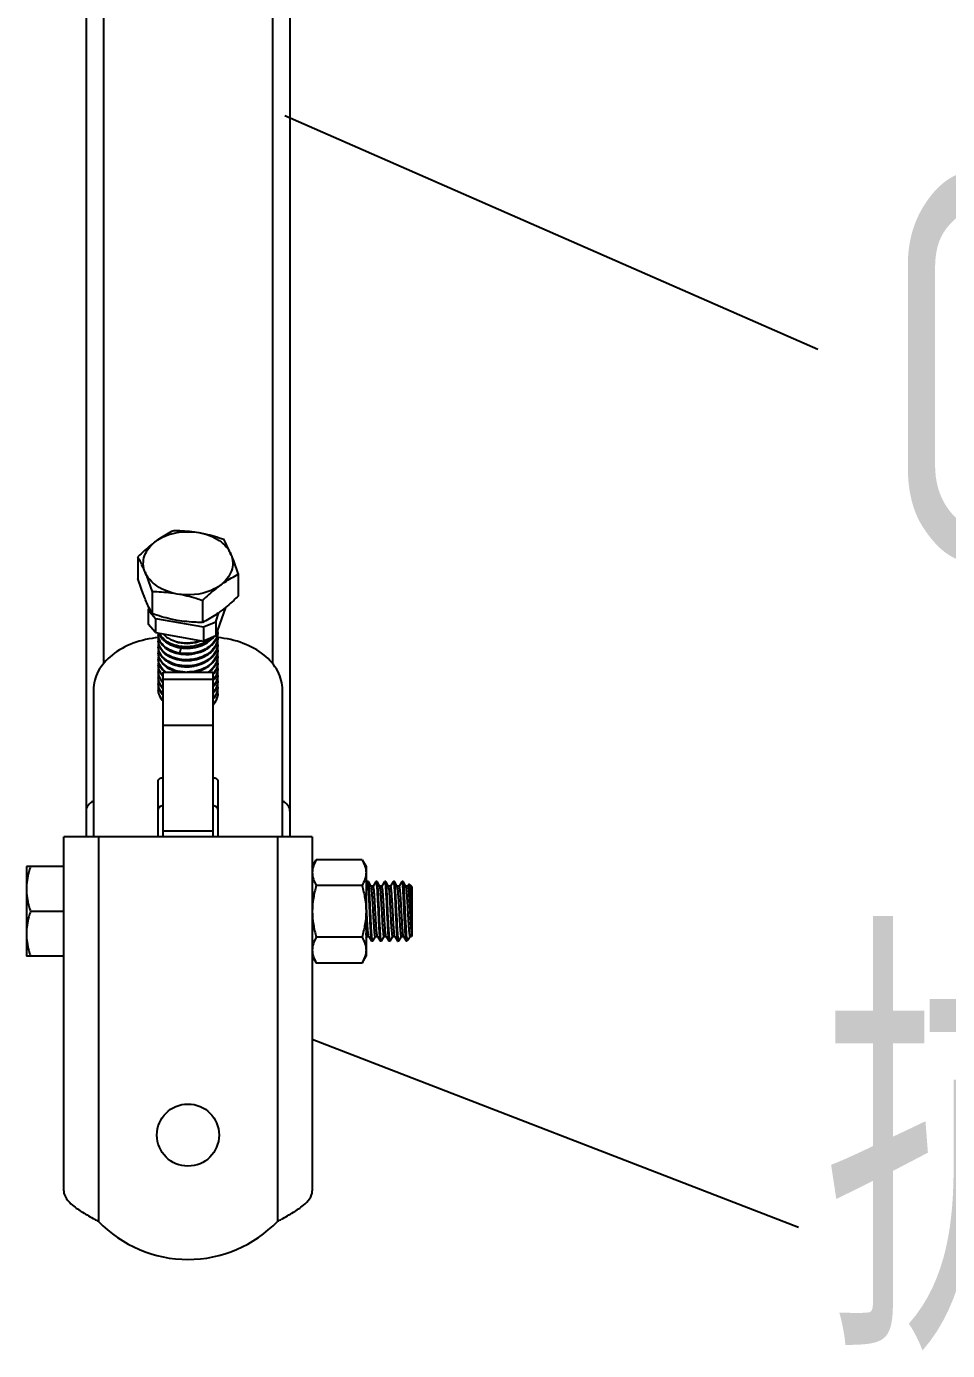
# Model space of a CAD drawing. Extents: x 1247970 to 1725648, y 860327 to 1277876.
# Drawn here: x 1334913 to 1335856, y 1194150 to 1195505 of the extents above; entities that cross this region are included whole.
import ezdxf

# ---------------------------------------------------------------- set-up
doc = ezdxf.new("R2010")
doc.units = 0
doc.header["$LTSCALE"] = 1000
doc.header["$MEASUREMENT"] = 0
doc.layers.get('0').update_dxf_attribs({"color": 254})
for name, color, linetype in [('ANNO-CTXT', 2, 'Continuous'), ('PUB_DIM', 254, 'Continuous'), ('TK', 4, 'Continuous')]:
    doc.layers.add(name, color=color, linetype=linetype)
doc.styles.add('HZ', font='tssdeng.shx', dxfattribs={"width": 0.7, "bigfont": 'hztxt.shx'})
doc.styles.get("Standard").update_dxf_attribs({"font": 'gbenor.shx', "bigfont": 'gbcbig.shx'})
doc.dimstyles.get("Standard").update_dxf_attribs({"dimtxt": 0.18, "dimasz": 0.18, "dimexe": 0.18, "dimexo": 0.0625, "dimgap": 0.09, "dimtad": 0, "dimtih": 1, "dimtoh": 1, "dimdec": 4, "dimzin": 0, "dimdsep": 46, "dimtxsty": 'Standard', "dimcen": 0.09, "dimadec": 0, "dimazin": 0, "dimtfac": 1, "dimtdec": 4, "dimtofl": 0, "dimtmove": 0, "dimatfit": 3, "dimfxl": 0, "dimtolj": 1, "dimtzin": 0, "dimarcsym": 0})

# ---------------------------------------------------------------- blocks, each defined once
blk = doc.blocks.new('A$C63786A89')
at = {"linetype": 'Continuous'}
for p, q in [((1956.9, 3632), (1956.9, 2032)), ((2165.6, 3632), (2165.6, 2032)), ((1974.7, 3556.7), (1974.7, 2209.1)), ((2147.8, 3556.7), (2147.8, 2209.1)), ((2009.9, 2318.6), (2009.9, 2296.3)), ((2112.6, 2300.7), (2112.6, 2278.3)), ((2024.6, 2282.7), (2024.6, 2260.4)), ((2021.3, 2266.8), (2020.4, 2264.2)), ((2020.4, 2264.2), (2020.4, 2249.8)), ((2020.4, 2264.2), (2027.8, 2255.4)), ((2075.9, 2273.7), (2075.9, 2251.4)), ((2089.6, 2237.7), (2099.8, 2266.8)), ((2027.8, 2255.4), (2027.8, 2241.1)), ((2027.8, 2255.4), (2077.2, 2246.8)), ((2077.2, 2246.8), (2089.6, 2252.1)), ((2089.6, 2252.1), (2092.9, 2261.6)), ((2089.6, 2252.1), (2089.6, 2237.7)), ((2027.8, 2241.1), (2020.4, 2249.8)), ((2027.8, 2241.1), (2077.2, 2232.4)), ((2077.2, 2246.8), (2077.2, 2232.4)), ((2089.6, 2237.7), (2077.2, 2232.4)), ((2053, 2220), (2054.3, 2225.3)), ((2035.8, 2032), (2035.8, 2200.6)), ((2035.8, 2200.6), (2086.7, 2200.6)), ((2086.7, 2200.6), (2086.7, 2032)), ((1964.5, 2182.4), (1964.5, 2032)), ((2035.8, 2193.2), (2086.7, 2193.2)), ((2157.9, 2032), (2157.9, 2182.4)), ((2035.8, 2146.1), (2086.7, 2146.1)), ((2030.7, 2032), (2030.7, 2088.8)), ((2091.8, 2088.8), (2091.8, 2032)), ((2035.8, 2038.2), (2086.7, 2038.2)), ((1934, 1669.4), (1934, 2032)), ((2188.5, 2032), (1934, 2032)), ((1969.6, 2032), (1969.6, 1638.3)), ((2152.9, 2032), (2152.9, 1638.3)), ((2188.5, 2032), (2188.5, 1669.4)), ((2188.5, 2001.4), (2192.6, 2008.5)), ((2239.4, 2008.5), (2192.6, 2008.5)), ((2239.4, 2008.5), (2243.5, 2001.4)), ((1895.8, 2001.4), (1895.8, 1909.8)), ((1934, 2001.4), (1895.8, 2001.4)), ((2243.5, 2001.4), (2243.5, 1909.8)), ((2239.4, 1982.1), (2192.6, 1982.1)), ((2244.6, 1986.1), (2243.5, 1984.1)), ((2244.6, 1986.1), (2244.7, 1986.2)), ((2245.9, 1986.2), (2244.7, 1986.2)), ((2245.9, 1986.2), (2244.7, 1986.2)), ((2246, 1986.1), (2245.9, 1986.2)), ((2248.8, 1981.2), (2246, 1986.1)), ((2250.9, 1981.3), (2248.7, 1981.3)), ((2253.5, 1986.1), (2250.8, 1981.4)), ((2253.5, 1986.1), (2253.6, 1986.2)), ((2254.8, 1986.2), (2253.6, 1986.2)), ((2254.8, 1986.2), (2253.6, 1986.2)), ((2253.6, 1986.2), (2253.7, 1986.2)), ((2254.9, 1986.1), (2254.8, 1986.2)), ((2257.7, 1981.2), (2254.9, 1986.1)), ((2259.8, 1981.3), (2257.6, 1981.3)), ((2262.4, 1986.1), (2259.7, 1981.4)), ((2262.4, 1986.1), (2262.6, 1986.2)), ((2263.7, 1986.2), (2262.6, 1986.2)), ((2263.7, 1986.2), (2262.6, 1986.2)), ((2262.6, 1986.2), (2262.6, 1986.2)), ((2263.8, 1986.1), (2263.7, 1986.2)), ((2266.6, 1981.2), (2263.8, 1986.1)), ((2268.7, 1981.3), (2266.5, 1981.3)), ((2271.3, 1986.1), (2268.6, 1981.4)), ((2271.3, 1986.1), (2271.5, 1986.2)), ((2272.6, 1986.2), (2271.5, 1986.2)), ((2272.6, 1986.2), (2271.5, 1986.2)), ((2271.5, 1986.2), (2271.5, 1986.2)), ((2272.7, 1986.1), (2272.6, 1986.2)), ((2275.5, 1981.2), (2272.7, 1986.1)), ((2277.6, 1981.3), (2275.4, 1981.3)), ((2280.3, 1986.1), (2277.5, 1981.4)), ((2280.3, 1986.1), (2280.4, 1986.2)), ((2281.5, 1986.2), (2280.4, 1986.2)), ((2281.5, 1986.2), (2280.4, 1986.2)), ((2281.6, 1986.1), (2281.5, 1986.2)), ((2284.4, 1981.2), (2281.6, 1986.1)), ((2286.5, 1981.3), (2284.3, 1981.3)), ((2287.7, 1983.6), (2286.4, 1981.4)), ((2287.7, 1983.6), (2287.8, 1983.6)), ((2290.3, 1981.1), (2287.8, 1983.6)), ((2290.3, 1981.1), (2290.3, 1930.2)), ((1934, 1955.6), (1899.9, 1955.6)), ((2239.4, 1929.2), (2192.6, 1929.2)), ((2243.5, 1928.6), (2244.2, 1929.9)), ((2244.2, 1929.9), (2246.3, 1929.9)), ((2246.3, 1930), (2249.1, 1925.2)), ((2249.1, 1925.2), (2249.2, 1925.1)), ((2250.3, 1925.1), (2249.2, 1925.1)), ((2250.3, 1925.1), (2249.2, 1925.1)), ((2250.4, 1925.2), (2250.3, 1925.1)), ((2250.3, 1925.1), (2250.3, 1925.1)), ((2250.4, 1925.2), (2253.1, 1929.9)), ((2253.1, 1929.9), (2255.2, 1929.9)), ((2255.2, 1930), (2258, 1925.2)), ((2258, 1925.2), (2258.1, 1925.1)), ((2259.2, 1925.1), (2258.1, 1925.1)), ((2259.2, 1925.1), (2258.1, 1925.1)), ((2259.3, 1925.2), (2259.2, 1925.1)), ((2259.2, 1925.1), (2259.2, 1925.1)), ((2259.3, 1925.2), (2262.1, 1929.9)), ((2262, 1929.9), (2264.1, 1929.9)), ((2264.1, 1930), (2264, 1930.1)), ((2264.1, 1930), (2266.9, 1925.2)), ((2266.9, 1925.2), (2267, 1925.1)), ((2268.1, 1925.1), (2267, 1925.1)), ((2268.1, 1925.1), (2267, 1925.1)), ((2268.2, 1925.2), (2268.1, 1925.1)), ((2268.1, 1925.1), (2268.1, 1925.1)), ((2268.2, 1925.2), (2271, 1929.9)), ((2270.9, 1929.9), (2273.1, 1929.9)), ((2273, 1930), (2275.8, 1925.2)), ((2275.8, 1925.2), (2275.9, 1925.1)), ((2277, 1925.1), (2275.9, 1925.1)), ((2277, 1925.1), (2275.9, 1925.1)), ((2277.1, 1925.2), (2277, 1925.1)), ((2277, 1925.1), (2277, 1925.1)), ((2277.1, 1925.2), (2279.9, 1929.9)), ((2279.8, 1929.9), (2282, 1929.9)), ((2281.9, 1930), (2284.7, 1925.2)), ((2284.8, 1925.1), (2284.7, 1925.2)), ((2285.2, 1925.1), (2284.8, 1925.1)), ((2285.2, 1925.1), (2285.2, 1929)), ((2286.9, 1926.8), (2285.2, 1925.1)), ((2286.9, 1926.8), (2287.2, 1927.2)), ((2287.2, 1927.2), (2288.8, 1929.9)), ((2288.7, 1929.9), (2290, 1929.9)), ((2290, 1934.9), (2290, 1929.9)), ((2290.3, 1930.2), (2290, 1929.9)), ((1934, 1909.8), (1895.8, 1909.8)), ((2188.5, 1909.8), (2192.6, 1902.7)), ((2239.4, 1902.7), (2192.6, 1902.7)), ((2239.4, 1902.7), (2243.5, 1909.8))]:
    blk.add_line(p, q, dxfattribs=at)
blk.add_circle((2061.2, 1726.6), 31.8, dxfattribs=at)
for centre, radius, start, end in [((2044.6, 2239.5), 13.9, 175.7888, 183.2155), ((2073.6, 2243), 18.2, 339.2606, 341.5798), ((2074, 2242.1), 17.8, 341.541, 344.1702), ((2074.9, 2236.4), 16.9, 0.0278, 9.8922), ((2074.9, 2242.7), 16.8, 359.9935, 3.4685), ((2074.9, 2242.7), 16.8, 354.7806, 357.1426), ((2075, 2242.7), 16.8, 357.1433, 359.9919), ((2044.7, 2233.2), 14, 168.9355, 179.9502), ((2044.6, 2233.2), 13.9, 179.9923, 183.2257), ((2044.7, 2226.9), 14, 168.9821, 179.9616), ((2044.6, 2226.9), 13.9, 180.0034, 183.2144), ((2044.7, 2220.6), 14, 169.0046, 179.951), ((2059.6, 2266), 41, 260.7386, 262.5614), ((2059.5, 2258.4), 33.5, 258.82, 259.4945), ((2059.6, 2258.7), 33.8, 259.4958, 261.0948), ((2073.7, 2236.7), 18.1, 339.3254, 341.5398), ((2073.7, 2230.4), 18.1, 339.3246, 341.5398), ((2074, 2235.8), 17.8, 341.5413, 344.0389), ((2074, 2229.5), 17.8, 341.5413, 344.0381), ((2074.9, 2230.1), 16.9, 0.0173, 9.9289), ((2074.9, 2223.8), 16.9, 0.0186, 9.8496), ((2075, 2230.1), 16.8, 354.7549, 357.3062), ((2075, 2236.4), 16.7, 357.3051, 0.0027), ((2075, 2230.1), 16.7, 357.307, 359.992), ((2075, 2223.8), 16.7, 357.3143, 359.9937), ((2044.6, 2220.6), 13.9, 179.9925, 183.2199), ((2044.7, 2214.3), 14, 168.938, 179.9563), ((2044.6, 2214.3), 13.9, 179.9985, 183.2205), ((2044.7, 2208), 14, 168.9949, 179.9563), ((2059.6, 2246.3), 34, 260.0433, 260.9667), ((2059.8, 2248.4), 36.1, 277.4815, 277.789), ((2073.7, 2224.1), 18.1, 339.3259, 341.5398), ((2073.7, 2217.8), 18.1, 339.3251, 341.5397), ((2074, 2223.2), 17.8, 341.881, 344.0359), ((2073.9, 2223.2), 17.9, 341.544, 341.883), ((2074, 2216.9), 17.8, 341.5413, 344.0388), ((2074.9, 2217.5), 16.9, 0.0245, 9.605), ((2074.9, 2211.2), 16.9, 0.0173, 9.9253), ((2075, 2211.2), 16.8, 354.7482, 357.3114), ((2075, 2217.5), 16.7, 357.3041, 359.9996), ((2075, 2211.2), 16.7, 357.3122, 359.992), ((2044.6, 2208), 13.9, 179.9979, 183.2133), ((2044.7, 2201.7), 14, 168.9984, 179.9503), ((2044.6, 2201.7), 13.9, 179.9919, 183.2231), ((2044.7, 2195.4), 14, 168.9469, 179.9595), ((2051.1, 2217.4), 21.6, 221.248, 227.7355), ((2050.6, 2210.7), 21, 221.2049, 224.5298), ((2052.4, 2218.8), 23.5, 227.6925, 230.7716), ((2059.6, 2239.8), 33.8, 258.9677, 261.0182), ((2069.3, 2214.1), 23.2, 318.4163, 322.3647), ((2073.7, 2211.5), 18.1, 339.3253, 341.5398), ((2073.7, 2205.2), 18.1, 339.3257, 341.5398), ((2074, 2210.6), 17.8, 341.5413, 344.0384), ((2074, 2204.3), 17.8, 341.5413, 344.0388), ((2074.9, 2204.9), 16.9, 0.024, 9.859), ((2074.9, 2198.6), 16.9, 0.0203, 9.9184), ((2075, 2198.6), 16.8, 354.7419, 357.3015), ((2075, 2204.9), 16.7, 357.308, 359.9989), ((2075, 2198.6), 16.7, 357.3022, 359.995), ((2044.6, 2195.4), 13.9, 180.0017, 183.215), ((2044.7, 2189.1), 14, 169.0023, 179.951), ((2044.6, 2189.1), 13.9, 179.9925, 183.2106), ((2044.7, 2182.8), 14, 168.9554, 179.9474), ((2044.6, 2182.8), 13.9, 179.9892, 183.2265), ((2050.6, 2204.4), 21, 221.1907, 224.5341), ((2050.6, 2198.1), 21, 221.2062, 224.5129), ((2069, 2208), 23.6, 318.4376, 320.031), ((2069.2, 2207.1), 23.4, 318.3967, 321.6133), ((2073.7, 2198.9), 18.1, 339.3249, 341.5397), ((2073.7, 2192.6), 18.1, 339.3258, 341.5398), ((2074, 2198), 17.8, 341.5412, 344.0376), ((2074, 2191.7), 17.8, 341.5413, 344.0385), ((2074.9, 2192.3), 16.9, 0.0138, 9.8367), ((2074.9, 2186), 16.9, 0.0276, 9.8759), ((2074.9, 2179.7), 16.9, 0.0173, 9.9275), ((2075, 2192.3), 16.7, 357.3161, 359.989), ((2075, 2186), 16.7, 357.305, 0.0025), ((2050.6, 2191.8), 21, 221.1985, 224.5335), ((2073.7, 2186.3), 18.1, 339.3256, 341.5398), ((2073.7, 2180), 18.1, 339.3246, 341.5397), ((2074, 2185.4), 17.8, 341.5413, 344.0389), ((2074, 2179.1), 17.8, 341.5412, 344.0381), ((2075, 2179.7), 16.8, 354.7523, 357.3019), ((2075, 2179.7), 16.7, 357.3027, 359.992), ((2068.9, 2183), 23.9, 318.4075, 318.7304), ((2069.1, 2182), 23.6, 318.472, 320.2955), ((2064.7, 1817.2), 202.6, 240.7378, 242.0022), ((2057.7, 1817.2), 202.6, 297.9978, 299.2622), ((2061.2, 1726.6), 127.3, 223.9455, 316.0545)]:
    blk.add_arc(centre, radius, start, end, dxfattribs=at)
for points, knots in [([(2028.2, 2334.4), (2029.7, 2335.5), (2035.6, 2339.7), (2041.8, 2343.2), (2046.6, 2345.6)], [0, 0, 0, 0, 0.263099, 1, 1, 1, 1]), ([(2028.2, 2334.4), (2031.1, 2336.6), (2044.5, 2344), (2060.8, 2345.4), (2072.2, 2343.4)], [0, 0, 0, 0, 0.235366, 1, 1, 1, 1]), ([(2046.6, 2345.6), (2048.7, 2345.6), (2057.3, 2345.4), (2065.8, 2344.5), (2072.2, 2343.4)], [0, 0, 0, 0, 0.246121, 1, 1, 1, 1]), ([(2028.2, 2334.4), (2026.6, 2333.3), (2020.3, 2328.3), (2014.3, 2322.9), (2009.9, 2318.6)], [0, 0, 0, 0, 0.240981, 1, 1, 1, 1]), ([(2017.2, 2303), (2016.1, 2305.6), (2014.9, 2311.3), (2016.3, 2320.1), (2020.9, 2328.1), (2025.6, 2332.5), (2028.2, 2334.4)], [0, 0, 0, 0, 0.238229, 0.47528, 0.726056, 1, 1, 1, 1]), ([(2072.2, 2343.4), (2074.4, 2343), (2083.1, 2341.3), (2091.6, 2338.8), (2097.9, 2336.6)], [0, 0, 0, 0, 0.248499, 1, 1, 1, 1]), ([(2072.2, 2343.4), (2076, 2342.8), (2083.3, 2340.8), (2093, 2335.8), (2100.6, 2329.3), (2104.1, 2323.8), (2105.2, 2321)], [0, 0, 0, 0, 0.27851, 0.540172, 0.780428, 1, 1, 1, 1]), ([(2105.2, 2321), (2104.6, 2322.4), (2102.4, 2327.7), (2099.9, 2332.9), (2097.9, 2336.6)], [0, 0, 0, 0, 0.275005, 1, 1, 1, 1]), ([(2017.2, 2303), (2016.6, 2304.5), (2014.4, 2309.8), (2011.9, 2314.9), (2009.9, 2318.6)], [0, 0, 0, 0, 0.275005, 1, 1, 1, 1]), ([(2105.2, 2321), (2106.3, 2318.3), (2107.6, 2312.6), (2106.1, 2303.9), (2101.5, 2295.8), (2096.9, 2291.5), (2094.2, 2289.5)], [0, 0, 0, 0, 0.238229, 0.47528, 0.726056, 1, 1, 1, 1]), ([(2105.2, 2321), (2105.9, 2319.4), (2108.5, 2312.7), (2110.9, 2305.9), (2112.6, 2300.7)], [0, 0, 0, 0, 0.233658, 1, 1, 1, 1]), ([(2017.2, 2276), (2016.6, 2277.5), (2013.9, 2284.2), (2011.6, 2291.1), (2009.9, 2296.3)], [0, 0, 0, 0, 0.233658, 1, 1, 1, 1]), ([(2050.2, 2280.5), (2046.4, 2281.2), (2039.2, 2283.2), (2029.5, 2288.1), (2021.8, 2294.7), (2018.4, 2300.2), (2017.2, 2303)], [0, 0, 0, 0, 0.27851, 0.540172, 0.780428, 1, 1, 1, 1]), ([(2017.2, 2303), (2017.9, 2301.4), (2020.5, 2294.7), (2022.8, 2287.9), (2024.6, 2282.7)], [0, 0, 0, 0, 0.233658, 1, 1, 1, 1]), ([(2094.2, 2289.5), (2095.8, 2290.6), (2101.6, 2294.7), (2107.9, 2298.3), (2112.6, 2300.7)], [0, 0, 0, 0, 0.263099, 1, 1, 1, 1]), ([(2050.2, 2280.5), (2048.1, 2280.9), (2039.6, 2282.2), (2031, 2282.6), (2024.6, 2282.7)], [0, 0, 0, 0, 0.254083, 1, 1, 1, 1]), ([(2094.2, 2289.5), (2091.4, 2287.4), (2078, 2280), (2061.7, 2278.5), (2050.2, 2280.5)], [0, 0, 0, 0, 0.235366, 1, 1, 1, 1]), ([(2075.9, 2273.7), (2073.8, 2274.4), (2065.4, 2277.2), (2056.8, 2279.4), (2050.2, 2280.5)], [0, 0, 0, 0, 0.251163, 1, 1, 1, 1]), ([(2094.2, 2289.5), (2092.7, 2288.4), (2086.3, 2283.4), (2080.3, 2278), (2075.9, 2273.7)], [0, 0, 0, 0, 0.240981, 1, 1, 1, 1]), ([(2112.6, 2278.3), (2111.1, 2276.9), (2105.2, 2271.3), (2099.1, 2266.1), (2094.2, 2262.5)], [0, 0, 0, 0, 0.257895, 1, 1, 1, 1]), ([(2024.6, 2260.4), (2023.9, 2261.5), (2021.3, 2266.6), (2018.9, 2271.9), (2017.2, 2276)], [0, 0, 0, 0, 0.226572, 1, 1, 1, 1]), ([(2050.2, 2253.5), (2048.1, 2253.9), (2039.4, 2255.6), (2030.9, 2258.2), (2024.6, 2260.4)], [0, 0, 0, 0, 0.248499, 1, 1, 1, 1]), ([(2075.9, 2251.4), (2073.8, 2251.4), (2065.2, 2251.6), (2056.6, 2252.4), (2050.2, 2253.5)], [0, 0, 0, 0, 0.246121, 1, 1, 1, 1]), ([(2094.2, 2262.5), (2092.7, 2261.4), (2086.9, 2257.3), (2080.6, 2253.7), (2075.9, 2251.4)], [0, 0, 0, 0, 0.263099, 1, 1, 1, 1]), ([(2030.7, 2238.7), (2030.7, 2236.9), (2031.5, 2233.1), (2033.6, 2229.8), (2034.9, 2228.4)], [0, 0, 0, 0, 0.482589, 1, 1, 1, 1]), ([(2053, 2220), (2050, 2220.5), (2044.4, 2222.1), (2037.2, 2226.3), (2032.3, 2231.9), (2030.8, 2236.5), (2030.7, 2238.7)], [0, 0, 0, 0, 0.290521, 0.554658, 0.788516, 1, 1, 1, 1]), ([(2031.5, 2240.4), (2031.7, 2239.9), (2032.5, 2237.8), (2033.8, 2235.9), (2034.9, 2234.7)], [0, 0, 0, 0, 0.241445, 1, 1, 1, 1]), ([(2084.9, 2235.6), (2081.2, 2232.1), (2074, 2228.4), (2063.6, 2226.4), (2055.4, 2226.4), (2047.6, 2227.9), (2039, 2231.6), (2033.7, 2236.5), (2032, 2240.3)], [0, 0, 0, 0, 0.255096, 0.39268, 0.530602, 0.663916, 0.788307, 1, 1, 1, 1]), ([(2035.6, 2239.6), (2040, 2235), (2050, 2230.8), (2063.6, 2230.3), (2070.7, 2231.7), (2074.1, 2232.9)], [0, 0, 0, 0, 0.470214, 0.736055, 1, 1, 1, 1]), ([(2090.6, 2236.6), (2089.5, 2233.6), (2085.4, 2227.9), (2076.1, 2222.1), (2064.9, 2219.2), (2056.9, 2219.4), (2053, 2220)], [0, 0, 0, 0, 0.217951, 0.46337, 0.729831, 1, 1, 1, 1]), ([(2054.3, 2225.3), (2060.6, 2224.5), (2073.1, 2225.6), (2084.1, 2232.2), (2087.6, 2236.7)], [0, 0, 0, 0, 0.526254, 1, 1, 1, 1]), ([(2031, 2235.9), (2022.2, 2235.1), (2005.2, 2231.4), (1983.4, 2219.7), (1968.3, 2202.9), (1964.5, 2188.9), (1964.5, 2182.4)], [0, 0, 0, 0, 0.288185, 0.553327, 0.788006, 1, 1, 1, 1]), ([(2030.7, 2232.4), (2030.7, 2230.6), (2031.5, 2226.8), (2033.6, 2223.5), (2034.9, 2222.1)], [0, 0, 0, 0, 0.482586, 1, 1, 1, 1]), ([(2090.6, 2230.3), (2089.6, 2227.6), (2086.1, 2222.4), (2078.2, 2216.9), (2068.4, 2213.6), (2057.7, 2212.8), (2047.5, 2214.6), (2038.8, 2218.7), (2032.7, 2224.7), (2030.9, 2230), (2030.7, 2232.4)], [0, 0, 0, 0, 0.11422, 0.241557, 0.38018, 0.523371, 0.662464, 0.789655, 0.901082, 1, 1, 1, 1]), ([(2030.7, 2226.1), (2030.7, 2224.3), (2031.5, 2220.5), (2033.6, 2217.2), (2034.9, 2215.8)], [0, 0, 0, 0, 0.482586, 1, 1, 1, 1]), ([(2090.6, 2224), (2089.6, 2221.3), (2086.1, 2216.1), (2078.2, 2210.6), (2068.4, 2207.3), (2057.7, 2206.5), (2047.5, 2208.3), (2038.8, 2212.4), (2032.7, 2218.4), (2030.9, 2223.7), (2030.7, 2226.1)], [0, 0, 0, 0, 0.114222, 0.241564, 0.380183, 0.523375, 0.662466, 0.789658, 0.901085, 1, 1, 1, 1]), ([(2034.9, 2234.7), (2035.9, 2233.5), (2041, 2228.9), (2047.8, 2226.4), (2053, 2225.5)], [0, 0, 0, 0, 0.227377, 1, 1, 1, 1]), ([(2034.9, 2222.1), (2038.2, 2218.2), (2045.8, 2214.1), (2056.6, 2212.2), (2065.6, 2212.5), (2074.2, 2214.5), (2081.7, 2218.3), (2087.6, 2223.5), (2090.1, 2227.9), (2090.9, 2230.2)], [0, 0, 0, 0, 0.234995, 0.369193, 0.507415, 0.643708, 0.772808, 0.891506, 1, 1, 1, 1]), ([(2034.9, 2228.4), (2035.9, 2227.2), (2040.9, 2222.6), (2047.7, 2220.1), (2052.9, 2219.3)], [0, 0, 0, 0, 0.22749, 1, 1, 1, 1]), ([(2034.9, 2215.8), (2038.2, 2211.9), (2045.8, 2207.8), (2056.6, 2205.9), (2065.6, 2206.2), (2074.2, 2208.3), (2081.7, 2212), (2087.6, 2217.2), (2090.1, 2221.6), (2090.9, 2223.9)], [0, 0, 0, 0, 0.235001, 0.369196, 0.507414, 0.643709, 0.772807, 0.891505, 1, 1, 1, 1]), ([(2044.4, 2233.7), (2046.6, 2232.5), (2056.3, 2228.9), (2067.6, 2229.7), (2074.9, 2232.8)], [0, 0, 0, 0, 0.239303, 1, 1, 1, 1]), ([(2052.9, 2219.3), (2056.9, 2218.6), (2065, 2218.4), (2076.5, 2221.5), (2085.8, 2227.4), (2089.9, 2233.4), (2090.9, 2236.5)], [0, 0, 0, 0, 0.271171, 0.538307, 0.783282, 1, 1, 1, 1]), ([(2054.3, 2225.3), (2055.4, 2225.1), (2060, 2224.6), (2064.6, 2225), (2068, 2225.8)], [0, 0, 0, 0, 0.247915, 1, 1, 1, 1]), ([(2157.9, 2182.4), (2157.9, 2188.9), (2154.1, 2202.9), (2139.1, 2219.6), (2117.5, 2231.3), (2100.6, 2235.1), (2091.8, 2235.9)], [0, 0, 0, 0, 0.212085, 0.446759, 0.711828, 1, 1, 1, 1]), ([(2030.7, 2219.8), (2030.7, 2218), (2031.5, 2214.2), (2033.6, 2210.9), (2034.9, 2209.5)], [0, 0, 0, 0, 0.482588, 1, 1, 1, 1]), ([(2058.4, 2200.6), (2054.9, 2200.7), (2048, 2201.8), (2039.1, 2205.9), (2032.7, 2212), (2030.9, 2217.3), (2030.7, 2219.8)], [0, 0, 0, 0, 0.291873, 0.559175, 0.79302, 1, 1, 1, 1]), ([(2030.7, 2213.5), (2030.7, 2211.7), (2031.5, 2207.9), (2033.6, 2204.6), (2034.9, 2203.2)], [0, 0, 0, 0, 0.482585, 1, 1, 1, 1]), ([(2038.6, 2200.6), (2036.4, 2202.2), (2032.6, 2206), (2030.8, 2211.1), (2030.7, 2213.5)], [0, 0, 0, 0, 0.52908, 1, 1, 1, 1]), ([(2034.9, 2209.5), (2035.8, 2208.4), (2040.6, 2204), (2046.9, 2201.5), (2051.8, 2200.6)], [0, 0, 0, 0, 0.228177, 1, 1, 1, 1]), ([(2052.4, 2219.4), (2053.6, 2219.1), (2058.9, 2218.3), (2064.3, 2218.6), (2068.2, 2219.6)], [0, 0, 0, 0, 0.246468, 1, 1, 1, 1]), ([(2054.3, 2212.7), (2055.1, 2212.6), (2058.5, 2212.2), (2062, 2212.2), (2064.5, 2212.6)], [0, 0, 0, 0, 0.247252, 1, 1, 1, 1]), ([(2090.6, 2217.7), (2089.7, 2215.2), (2086.5, 2210.3), (2079.3, 2204.9), (2070.2, 2201.5), (2063.6, 2200.6), (2060.2, 2200.6)], [0, 0, 0, 0, 0.218898, 0.461373, 0.725247, 1, 1, 1, 1]), ([(2067.9, 2200.6), (2070.6, 2201.1), (2075.8, 2202.6), (2082.6, 2206.4), (2087.9, 2211.4), (2090.2, 2215.5), (2090.9, 2217.6)], [0, 0, 0, 0, 0.276521, 0.537648, 0.778453, 1, 1, 1, 1]), ([(2090.6, 2211.4), (2089.8, 2209.3), (2087.3, 2205.1), (2083.7, 2202), (2081.7, 2200.6)], [0, 0, 0, 0, 0.478395, 1, 1, 1, 1]), ([(2082.8, 2200.6), (2084.7, 2202), (2088, 2205.2), (2090.2, 2209.2), (2090.9, 2211.3)], [0, 0, 0, 0, 0.520421, 1, 1, 1, 1]), ([(2030.7, 2207.2), (2030.7, 2205.4), (2031.5, 2201.6), (2033.6, 2198.3), (2034.9, 2196.9)], [0, 0, 0, 0, 0.482586, 1, 1, 1, 1]), ([(2035.7, 2196.8), (2034.3, 2198.2), (2031.9, 2201.4), (2030.8, 2205.4), (2030.7, 2207.2)], [0, 0, 0, 0, 0.520001, 1, 1, 1, 1]), ([(2030.7, 2200.9), (2030.7, 2199.1), (2031.5, 2195.3), (2033.6, 2192), (2034.9, 2190.6)], [0, 0, 0, 0, 0.482587, 1, 1, 1, 1]), ([(2035.7, 2190.5), (2034.3, 2191.9), (2031.9, 2195.1), (2030.8, 2199.1), (2030.7, 2200.9)], [0, 0, 0, 0, 0.520002, 1, 1, 1, 1]), ([(2054.3, 2206.4), (2055.4, 2206.2), (2059.8, 2205.7), (2064.3, 2206.1), (2067.5, 2206.8)], [0, 0, 0, 0, 0.247797, 1, 1, 1, 1]), ([(2086.7, 2197.9), (2087.2, 2198.4), (2088.9, 2200.6), (2090.2, 2203), (2090.9, 2205)], [0, 0, 0, 0, 0.259878, 1, 1, 1, 1]), ([(2090.6, 2198.8), (2090.4, 2198.3), (2089.5, 2196.2), (2088.3, 2194.2), (2087.1, 2192.9)], [0, 0, 0, 0, 0.243219, 1, 1, 1, 1]), ([(2087.5, 2192.6), (2087.9, 2193.1), (2089.3, 2194.9), (2090.3, 2197), (2090.9, 2198.7)], [0, 0, 0, 0, 0.258068, 1, 1, 1, 1]), ([(2090.6, 2205.1), (2090.5, 2204.6), (2089.7, 2202.8), (2088.6, 2201.1), (2087.7, 2199.9)], [0, 0, 0, 0, 0.244171, 1, 1, 1, 1]), ([(2035.7, 2184.2), (2034.3, 2185.6), (2031.9, 2188.8), (2030.8, 2192.8), (2030.7, 2194.7)], [0, 0, 0, 0, 0.52002, 1, 1, 1, 1]), ([(2030.7, 2194.6), (2030.7, 2192.8), (2031.5, 2189), (2033.6, 2185.7), (2034.9, 2184.3)], [0, 0, 0, 0, 0.482583, 1, 1, 1, 1]), ([(2035.7, 2177.9), (2034.3, 2179.3), (2031.9, 2182.6), (2030.8, 2186.5), (2030.7, 2188.4)], [0, 0, 0, 0, 0.519993, 1, 1, 1, 1]), ([(2030.7, 2188.3), (2030.7, 2186.5), (2031.5, 2182.7), (2033.6, 2179.4), (2034.9, 2178)], [0, 0, 0, 0, 0.482588, 1, 1, 1, 1]), ([(2090.6, 2192.5), (2090.4, 2191.9), (2089.4, 2189.6), (2088, 2187.5), (2086.7, 2186.1)], [0, 0, 0, 0, 0.242544, 1, 1, 1, 1]), ([(2086.7, 2185.3), (2087.2, 2185.8), (2088.9, 2188), (2090.2, 2190.4), (2090.9, 2192.4)], [0, 0, 0, 0, 0.259876, 1, 1, 1, 1]), ([(2090.6, 2186.2), (2090.4, 2185.6), (2089.4, 2183.3), (2088, 2181.2), (2086.7, 2179.8)], [0, 0, 0, 0, 0.242552, 1, 1, 1, 1]), ([(2086.7, 2179), (2087.2, 2179.5), (2088.9, 2181.7), (2090.2, 2184.1), (2090.9, 2186.1)], [0, 0, 0, 0, 0.25988, 1, 1, 1, 1]), ([(2030.7, 2182), (2030.7, 2180), (2031.7, 2175.8), (2034.2, 2172.3), (2035.7, 2170.8)], [0, 0, 0, 0, 0.479607, 1, 1, 1, 1]), ([(2035.7, 2171.6), (2034.3, 2173), (2031.9, 2176.2), (2030.8, 2180.2), (2030.7, 2182)], [0, 0, 0, 0, 0.520009, 1, 1, 1, 1]), ([(2090.6, 2179.9), (2090.4, 2179.3), (2089.4, 2177), (2088, 2174.9), (2086.7, 2173.5)], [0, 0, 0, 0, 0.242549, 1, 1, 1, 1]), ([(2086.7, 2172.7), (2087.2, 2173.2), (2088.9, 2175.4), (2090.2, 2177.8), (2090.9, 2179.8)], [0, 0, 0, 0, 0.25985, 1, 1, 1, 1]), ([(2090.6, 2173.6), (2090.4, 2173), (2089.4, 2170.8), (2088, 2168.7), (2086.8, 2167.3)], [0, 0, 0, 0, 0.242679, 1, 1, 1, 1]), ([(2087.2, 2167), (2087.6, 2167.5), (2089.1, 2169.5), (2090.3, 2171.7), (2090.9, 2173.5)], [0, 0, 0, 0, 0.25881, 1, 1, 1, 1]), ([(2030.7, 2088.8), (2030.7, 2089.8), (2032.2, 2091.9), (2034.5, 2092.4), (2035.8, 2092.4)], [0, 0, 0, 0, 0.440239, 1, 1, 1, 1]), ([(2086.7, 2092.4), (2087.9, 2092.4), (2090.3, 2091.9), (2091.8, 2089.8), (2091.8, 2088.8)], [0, 0, 0, 0, 0.559761, 1, 1, 1, 1]), ([(1964.5, 2068.5), (1962.3, 2067.5), (1958.6, 2064.7), (1956.9, 2060.3), (1956.9, 2058.2)], [0, 0, 0, 0, 0.538137, 1, 1, 1, 1]), ([(2035.8, 2063.6), (2034.5, 2063.6), (2032.2, 2063.1), (2030.7, 2061), (2030.7, 2060)], [0, 0, 0, 0, 0.559761, 1, 1, 1, 1]), ([(2091.8, 2060), (2091.8, 2061), (2090.3, 2063.1), (2087.9, 2063.6), (2086.7, 2063.6)], [0, 0, 0, 0, 0.440239, 1, 1, 1, 1]), ([(2165.6, 2058.2), (2165.6, 2060.3), (2163.9, 2064.7), (2160.1, 2067.5), (2158, 2068.5)], [0, 0, 0, 0, 0.461863, 1, 1, 1, 1]), ([(2192.6, 2008.5), (2191.4, 2006.4), (2189.3, 2002.2), (2188.5, 1997.6), (2188.5, 1995.3)], [0, 0, 0, 0, 0.514931, 1, 1, 1, 1]), ([(2239.4, 2008.5), (2240.6, 2006.4), (2242.6, 2002.2), (2243.5, 1997.6), (2243.5, 1995.3)], [0, 0, 0, 0, 0.514931, 1, 1, 1, 1]), ([(1899.9, 2001.4), (1899.3, 1999.6), (1897, 1992.2), (1895.8, 1984.4), (1895.8, 1978.5)], [0, 0, 0, 0, 0.251893, 1, 1, 1, 1]), ([(2188.5, 1995.3), (2188.5, 1993), (2189.3, 1988.4), (2191.4, 1984.2), (2192.6, 1982.1)], [0, 0, 0, 0, 0.485069, 1, 1, 1, 1]), ([(2243.5, 1995.3), (2243.5, 1993), (2242.6, 1988.4), (2240.6, 1984.2), (2239.4, 1982.1)], [0, 0, 0, 0, 0.485069, 1, 1, 1, 1]), ([(2192.6, 1982.1), (2191.3, 1977.8), (2189.3, 1969.1), (2188.5, 1960.1), (2188.5, 1955.6)], [0, 0, 0, 0, 0.500104, 1, 1, 1, 1]), ([(2239.4, 1982.1), (2240.6, 1977.8), (2242.7, 1969.1), (2243.5, 1960.1), (2243.5, 1955.6)], [0, 0, 0, 0, 0.500104, 1, 1, 1, 1]), ([(2244.7, 1986.2), (2244.8, 1986.2), (2244.9, 1986.1), (2244.9, 1985.9), (2245, 1985.7)], [0, 0, 0, 0, 0.128262, 1, 1, 1, 1]), ([(2245, 1985.7), (2245.1, 1985.2), (2245.3, 1983.5), (2245.6, 1980.5), (2245.9, 1976.3), (2246.1, 1973.1), (2246.2, 1971.4)], [0, 0, 0, 0, 0.12613, 0.341781, 0.637516, 1, 1, 1, 1]), ([(2250.1, 1925.4), (2250, 1925.8), (2249.8, 1927), (2249.5, 1929.2), (2249.3, 1932.4), (2248.9, 1937.9), (2248.5, 1946.1), (2248, 1956.6), (2247.6, 1965.5), (2247.3, 1972.2), (2247, 1976.5), (2246.8, 1980.1), (2246.5, 1982.9), (2246.3, 1984.8), (2246.1, 1985.8), (2246, 1986.1)], [0, 0, 0, 0, 0.021695, 0.05898, 0.110731, 0.17527, 0.333886, 0.514048, 0.692108, 0.772958, 0.844717, 0.90502, 0.951894, 0.98384, 1, 1, 1, 1]), ([(2253.1, 1929.9), (2253, 1929.9), (2252.9, 1930.1), (2252.7, 1930.7), (2252.5, 1932.1), (2252.3, 1934.3), (2252, 1937.3), (2251.7, 1940.9), (2251.5, 1945.1), (2251.2, 1949.6), (2250.8, 1956), (2250.5, 1962.3), (2250.1, 1968.3), (2249.9, 1972.3), (2249.6, 1975.6), (2249.4, 1978.2), (2249.1, 1980), (2248.9, 1980.9), (2248.8, 1981.2)], [0, 0, 0, 0, 0.003455, 0.010694, 0.037891, 0.081614, 0.140407, 0.212191, 0.294399, 0.384074, 0.47799, 0.664972, 0.751304, 0.82865, 0.894234, 0.945721, 0.98132, 1, 1, 1, 1]), ([(2255.2, 1930), (2255, 1930.3), (2254.8, 1931.3), (2254.6, 1933), (2254.3, 1935.7), (2254.1, 1939), (2253.8, 1942.9), (2253.4, 1949), (2253.1, 1955.3), (2252.7, 1961.6), (2252.5, 1966.2), (2252.2, 1970.4), (2252, 1974), (2251.7, 1977), (2251.5, 1979.2), (2251.2, 1980.6), (2251, 1981.2), (2250.9, 1981.3), (2250.9, 1981.3)], [0, 0, 0, 0, 0.018679, 0.054277, 0.105763, 0.171349, 0.248695, 0.335028, 0.52201, 0.615925, 0.705601, 0.78781, 0.859595, 0.918387, 0.96211, 0.989306, 0.996547, 1, 1, 1, 1]), ([(2253.7, 1986.2), (2253.7, 1986.2), (2253.8, 1986.1), (2253.8, 1986), (2253.9, 1985.9)], [0, 0, 0, 0, 0.146566, 1, 1, 1, 1]), ([(2253.9, 1985.9), (2254, 1985.4), (2254.2, 1984.2), (2254.4, 1982), (2254.7, 1978.9), (2255, 1973.3), (2255.4, 1965.2), (2255.9, 1954.7), (2256.3, 1945.8), (2256.7, 1939.1), (2256.9, 1934.8), (2257.2, 1931.2), (2257.4, 1928.4), (2257.7, 1926.5), (2257.8, 1925.5), (2258, 1925.2)], [0, 0, 0, 0, 0.02182, 0.059206, 0.111032, 0.175623, 0.334271, 0.51438, 0.692345, 0.77314, 0.844844, 0.905097, 0.951931, 0.98385, 1, 1, 1, 1]), ([(2259, 1925.4), (2258.9, 1925.8), (2258.7, 1927), (2258.4, 1929.3), (2258.2, 1932.4), (2257.8, 1938), (2257.4, 1946.1), (2256.9, 1956.6), (2256.5, 1965.5), (2256.2, 1972.2), (2255.9, 1976.5), (2255.7, 1980.1), (2255.4, 1982.9), (2255.2, 1984.8), (2255, 1985.8), (2254.9, 1986.1)], [0, 0, 0, 0, 0.021911, 0.059369, 0.111251, 0.175879, 0.334543, 0.514605, 0.692501, 0.773257, 0.844922, 0.905143, 0.951954, 0.983858, 1, 1, 1, 1]), ([(2262, 1929.9), (2261.9, 1929.9), (2261.8, 1930.1), (2261.6, 1930.7), (2261.4, 1932.1), (2261.2, 1934.3), (2260.9, 1937.3), (2260.6, 1940.9), (2260.4, 1945.1), (2260.1, 1949.6), (2259.8, 1956), (2259.4, 1962.3), (2259, 1968.3), (2258.8, 1972.3), (2258.5, 1975.6), (2258.3, 1978.2), (2258, 1980), (2257.8, 1980.9), (2257.7, 1981.2)], [0, 0, 0, 0, 0.003454, 0.010693, 0.037889, 0.081612, 0.140405, 0.212191, 0.2944, 0.384075, 0.47799, 0.664973, 0.751306, 0.828653, 0.894238, 0.945724, 0.981321, 1, 1, 1, 1]), ([(2264, 1930.1), (2263.9, 1930.4), (2263.7, 1931.4), (2263.5, 1933.3), (2263.2, 1936), (2262.8, 1940.9), (2262.4, 1948), (2262, 1955.6), (2261.6, 1961.9), (2261.4, 1966.4), (2261.1, 1970.5), (2260.9, 1974.1), (2260.6, 1977.1), (2260.4, 1979.2), (2260.1, 1980.6), (2259.9, 1981.2), (2259.8, 1981.3), (2259.8, 1981.3)], [0, 0, 0, 0, 0.020887, 0.058349, 0.111255, 0.17779, 0.342006, 0.528025, 0.621077, 0.709753, 0.790917, 0.861705, 0.919629, 0.96268, 0.989453, 0.996582, 1, 1, 1, 1]), ([(2262.6, 1986.2), (2262.6, 1986.2), (2262.7, 1986.1), (2262.7, 1986), (2262.8, 1985.8)], [0, 0, 0, 0, 0.145753, 1, 1, 1, 1]), ([(2262.8, 1985.8), (2262.9, 1985.4), (2263.1, 1984.2), (2263.3, 1982), (2263.6, 1978.9), (2263.9, 1973.3), (2264.3, 1965.1), (2264.8, 1954.7), (2265.2, 1945.8), (2265.6, 1939.1), (2265.8, 1934.8), (2266.1, 1931.2), (2266.3, 1928.4), (2266.6, 1926.5), (2266.7, 1925.5), (2266.9, 1925.2)], [0, 0, 0, 0, 0.021941, 0.059426, 0.11133, 0.175973, 0.334641, 0.514691, 0.69256, 0.773299, 0.844948, 0.905159, 0.951962, 0.98386, 1, 1, 1, 1]), ([(2267.9, 1925.4), (2267.8, 1925.8), (2267.6, 1927), (2267.4, 1929.3), (2267.1, 1932.4), (2266.8, 1938), (2266.3, 1946.1), (2265.8, 1956.6), (2265.4, 1965.5), (2265.1, 1972.2), (2264.8, 1976.5), (2264.6, 1980.1), (2264.4, 1982.9), (2264.1, 1984.8), (2263.9, 1985.8), (2263.8, 1986.1)], [0, 0, 0, 0, 0.021872, 0.059302, 0.111165, 0.17578, 0.334432, 0.514518, 0.692439, 0.773206, 0.844886, 0.905123, 0.951945, 0.983855, 1, 1, 1, 1]), ([(2266.7, 1981), (2266.7, 1981), (2266.6, 1981.1), (2266.6, 1981.2), (2266.6, 1981.2)], [0, 0, 0, 0, 0.553823, 1, 1, 1, 1]), ([(2270.9, 1929.9), (2270.9, 1929.9), (2270.7, 1930.1), (2270.6, 1930.7), (2270.3, 1932), (2270.1, 1934.1), (2269.8, 1937), (2269.6, 1940.5), (2269.3, 1944.5), (2269.1, 1948.9), (2268.7, 1955.2), (2268.3, 1962.7), (2267.9, 1969.8), (2267.5, 1974.7), (2267.3, 1977.5), (2267, 1979.5), (2266.8, 1980.6), (2266.7, 1981)], [0, 0, 0, 0, 0.003366, 0.010345, 0.036536, 0.078663, 0.135394, 0.204812, 0.284539, 0.371834, 0.463689, 0.648358, 0.81329, 0.881123, 0.935982, 0.976021, 1, 1, 1, 1]), ([(2273, 1930), (2272.8, 1930.3), (2272.7, 1931.3), (2272.4, 1933), (2272.2, 1935.7), (2271.9, 1939), (2271.6, 1942.9), (2271.3, 1949), (2270.9, 1955.3), (2270.6, 1961.6), (2270.3, 1966.2), (2270, 1970.4), (2269.8, 1974), (2269.5, 1977), (2269.3, 1979.2), (2269, 1980.6), (2268.9, 1981.2), (2268.7, 1981.3), (2268.7, 1981.3)], [0, 0, 0, 0, 0.018679, 0.054277, 0.105762, 0.171346, 0.248693, 0.335026, 0.522009, 0.615924, 0.7056, 0.787808, 0.859593, 0.918387, 0.962111, 0.989308, 0.996545, 1, 1, 1, 1]), ([(2271.5, 1986.2), (2271.5, 1986.2), (2271.6, 1986.1), (2271.6, 1986), (2271.7, 1985.9)], [0, 0, 0, 0, 0.147585, 1, 1, 1, 1]), ([(2271.7, 1985.9), (2271.8, 1985.4), (2272, 1984.3), (2272.2, 1982), (2272.5, 1978.9), (2272.8, 1973.4), (2273.2, 1965.2), (2273.7, 1954.7), (2274.1, 1945.8), (2274.5, 1939.1), (2274.7, 1934.8), (2275, 1931.2), (2275.2, 1928.4), (2275.5, 1926.5), (2275.6, 1925.5), (2275.8, 1925.2)], [0, 0, 0, 0, 0.021671, 0.058935, 0.110671, 0.175201, 0.333808, 0.513979, 0.692059, 0.772919, 0.844689, 0.905004, 0.951887, 0.983838, 1, 1, 1, 1]), ([(2273.3, 1982.2), (2273.2, 1983.1), (2273.1, 1984.2), (2272.9, 1985.5), (2272.8, 1985.9), (2272.7, 1986.1)], [0, 0, 0, 0, 0.672274, 0.879818, 1, 1, 1, 1]), ([(2276.8, 1925.4), (2276.7, 1925.7), (2276.6, 1926.6), (2276.2, 1929.3), (2275.9, 1934.2), (2275.5, 1941.5), (2275.1, 1950.1), (2274.6, 1959.3), (2274.1, 1970), (2273.7, 1977.7), (2273.3, 1982.2)], [0, 0, 0, 0, 0.018267, 0.048761, 0.143552, 0.275555, 0.432178, 0.598399, 0.758307, 1, 1, 1, 1]), ([(2276.1, 1978), (2276, 1978.7), (2275.9, 1979.8), (2275.7, 1980.9), (2275.5, 1981.2)], [0, 0, 0, 0, 0.660932, 1, 1, 1, 1]), ([(2278.3, 1978), (2278.3, 1978.5), (2278.2, 1979.3), (2278, 1980.4), (2277.8, 1981), (2277.7, 1981.3), (2277.6, 1981.3)], [0, 0, 0, 0, 0.420038, 0.727719, 0.918871, 1, 1, 1, 1]), ([(2280.4, 1986.2), (2280.4, 1986.2), (2280.6, 1986.1), (2280.6, 1985.9), (2280.6, 1985.7)], [0, 0, 0, 0, 0.127561, 1, 1, 1, 1]), ([(2280.6, 1985.7), (2280.7, 1985.5), (2280.9, 1984.4), (2281, 1983.2), (2281.1, 1982.2)], [0, 0, 0, 0, 0.160979, 1, 1, 1, 1]), ([(2284.7, 1925.2), (2284.6, 1925.4), (2284.4, 1926.2), (2284.2, 1927.7), (2284, 1929.9), (2283.8, 1932.8), (2283.6, 1936.2), (2283.3, 1941.7), (2282.9, 1949.3), (2282.5, 1958.6), (2282, 1967.7), (2281.6, 1975.5), (2281.3, 1980.2), (2281.1, 1982.2)], [0, 0, 0, 0, 0.014084, 0.041016, 0.080304, 0.131007, 0.191867, 0.261359, 0.419059, 0.588306, 0.752124, 0.894086, 1, 1, 1, 1]), ([(2285.2, 1929), (2285, 1931.1), (2284.7, 1935.8), (2284.3, 1943.6), (2283.8, 1952.6), (2283.4, 1962), (2283, 1969.5), (2282.7, 1975), (2282.5, 1978.5), (2282.3, 1981.3), (2282.1, 1983.6), (2281.9, 1985.1), (2281.7, 1985.8), (2281.6, 1986.1)], [0, 0, 0, 0, 0.105919, 0.247881, 0.41169, 0.580927, 0.73863, 0.808118, 0.868976, 0.919682, 0.958977, 0.985914, 1, 1, 1, 1]), ([(2288.7, 1929.9), (2288.7, 1929.9), (2288.5, 1930.1), (2288.4, 1930.7), (2288.1, 1932.1), (2287.9, 1934.3), (2287.6, 1937.3), (2287.4, 1940.9), (2287.1, 1945.1), (2286.8, 1949.6), (2286.5, 1956), (2286.1, 1962.3), (2285.8, 1968.3), (2285.5, 1972.3), (2285.2, 1975.6), (2285, 1978.2), (2284.7, 1980), (2284.6, 1980.9), (2284.4, 1981.2)], [0, 0, 0, 0, 0.003454, 0.010692, 0.037889, 0.081612, 0.140406, 0.212192, 0.2944, 0.384076, 0.477991, 0.664974, 0.751307, 0.828654, 0.894238, 0.945723, 0.981321, 1, 1, 1, 1]), ([(2290, 1934.9), (2289.9, 1936.8), (2289.6, 1941.1), (2289.1, 1948), (2288.7, 1955.7), (2288.3, 1963.4), (2287.9, 1969.4), (2287.6, 1973.7), (2287.4, 1976.3), (2287.2, 1978.3), (2287, 1979.9), (2286.8, 1980.8), (2286.6, 1981.3), (2286.5, 1981.3)], [0, 0, 0, 0, 0.122505, 0.276388, 0.446725, 0.61694, 0.77047, 0.836217, 0.892416, 0.937712, 0.971044, 0.991727, 1, 1, 1, 1]), ([(2287.8, 1983.6), (2287.9, 1983.5), (2287.9, 1982.9), (2288.1, 1981.9), (2288.2, 1980.2), (2288.4, 1977.9), (2288.5, 1975.2), (2288.7, 1970.7), (2288.9, 1964.4), (2289.2, 1956.3), (2289.4, 1948.4), (2289.7, 1941.2), (2289.9, 1936.8), (2290, 1934.9)], [0, 0, 0, 0, 0.009854, 0.032286, 0.067006, 0.113308, 0.170175, 0.236317, 0.390088, 0.560054, 0.729568, 0.881497, 1, 1, 1, 1]), ([(1895.8, 1978.5), (1895.8, 1972.7), (1897, 1964.9), (1899.3, 1957.5), (1899.9, 1955.6)], [0, 0, 0, 0, 0.748107, 1, 1, 1, 1]), ([(2246.3, 1930), (2246.2, 1930.2), (2246.1, 1930.7), (2245.8, 1932.1), (2245.5, 1934.7), (2245.2, 1938.7), (2244.8, 1943.8), (2244.5, 1949.6), (2244.1, 1957.7), (2243.7, 1963.8), (2243.5, 1967.9)], [0, 0, 0, 0, 0.013815, 0.03733, 0.112558, 0.221668, 0.35818, 0.513889, 0.679414, 1, 1, 1, 1]), ([(2246.2, 1971.4), (2246.5, 1966.5), (2246.8, 1959), (2247.3, 1949.1), (2247.6, 1942), (2248, 1935.7), (2248.3, 1931.3), (2248.5, 1928.4), (2248.7, 1926.9), (2248.9, 1925.9), (2249, 1925.4), (2249.1, 1925.2)], [0, 0, 0, 0, 0.318156, 0.484686, 0.641985, 0.779982, 0.889861, 0.931992, 0.96466, 0.987392, 1, 1, 1, 1]), ([(2279.8, 1929.9), (2279.7, 1929.9), (2279.5, 1930.6), (2279.3, 1931.5), (2279.1, 1933.2), (2278.9, 1935.4), (2278.6, 1938.3), (2278.3, 1942.9), (2277.9, 1949.3), (2277.5, 1957.4), (2277.1, 1965.3), (2276.6, 1972.1), (2276.3, 1976.3), (2276.1, 1978)], [0, 0, 0, 0, 0.00863, 0.030451, 0.065616, 0.113312, 0.172298, 0.24101, 0.40007, 0.573571, 0.743027, 0.89038, 1, 1, 1, 1]), ([(2281.9, 1930), (2281.8, 1930.3), (2281.6, 1931), (2281.4, 1932.3), (2281.2, 1934.2), (2280.9, 1937.7), (2280.5, 1943.2), (2280.1, 1950.5), (2279.7, 1958.3), (2279.2, 1965.8), (2278.8, 1972.4), (2278.5, 1976.3), (2278.3, 1978)], [0, 0, 0, 0, 0.015371, 0.04333, 0.083398, 0.134643, 0.265404, 0.422744, 0.5911, 0.753799, 0.894728, 1, 1, 1, 1]), ([(1899.9, 1955.6), (1899.3, 1953.8), (1897, 1946.3), (1895.8, 1938.5), (1895.8, 1932.7)], [0, 0, 0, 0, 0.251893, 1, 1, 1, 1]), ([(2188.5, 1955.6), (2188.5, 1951.2), (2189.3, 1942.2), (2191.3, 1933.5), (2192.6, 1929.2)], [0, 0, 0, 0, 0.499896, 1, 1, 1, 1]), ([(2243.5, 1955.6), (2243.5, 1951.2), (2242.7, 1942.2), (2240.6, 1933.5), (2239.4, 1929.2)], [0, 0, 0, 0, 0.499896, 1, 1, 1, 1]), ([(1895.8, 1932.7), (1895.8, 1926.9), (1897, 1919.1), (1899.3, 1911.7), (1899.9, 1909.8)], [0, 0, 0, 0, 0.748107, 1, 1, 1, 1]), ([(2192.6, 1929.2), (2191.4, 1927.1), (2189.3, 1922.9), (2188.5, 1918.2), (2188.5, 1916)], [0, 0, 0, 0, 0.514931, 1, 1, 1, 1]), ([(2239.4, 1929.2), (2240.6, 1927.1), (2242.6, 1922.9), (2243.5, 1918.2), (2243.5, 1916)], [0, 0, 0, 0, 0.514931, 1, 1, 1, 1]), ([(2244.2, 1929.9), (2244.1, 1929.9), (2243.9, 1930.3), (2243.8, 1930.9), (2243.6, 1931.9), (2243.5, 1932.7), (2243.5, 1933.2)], [0, 0, 0, 0, 0.081466, 0.272602, 0.579827, 1, 1, 1, 1]), ([(2250.3, 1925.1), (2250.3, 1925.1), (2250.2, 1925.2), (2250.1, 1925.3), (2250.1, 1925.4)], [0, 0, 0, 0, 0.147419, 1, 1, 1, 1]), ([(2259.2, 1925.1), (2259.2, 1925.1), (2259.1, 1925.2), (2259, 1925.3), (2259, 1925.4)], [0, 0, 0, 0, 0.145957, 1, 1, 1, 1]), ([(2268.1, 1925.1), (2268.1, 1925.1), (2268, 1925.2), (2267.9, 1925.3), (2267.9, 1925.4)], [0, 0, 0, 0, 0.146221, 1, 1, 1, 1]), ([(2277, 1925.1), (2277, 1925.1), (2276.9, 1925.2), (2276.9, 1925.3), (2276.8, 1925.4)], [0, 0, 0, 0, 0.150484, 1, 1, 1, 1]), ([(2285.2, 1929), (2285.3, 1928.6), (2285.6, 1927.9), (2285.9, 1927), (2286.4, 1926.5), (2286.8, 1926.7), (2286.9, 1926.8)], [0, 0, 0, 0, 0.41124, 0.690589, 0.854285, 1, 1, 1, 1]), ([(2188.5, 1916), (2188.5, 1913.7), (2189.3, 1909), (2191.4, 1904.8), (2192.6, 1902.7)], [0, 0, 0, 0, 0.485069, 1, 1, 1, 1]), ([(2243.5, 1916), (2243.5, 1913.7), (2242.6, 1909), (2240.6, 1904.8), (2239.4, 1902.7)], [0, 0, 0, 0, 0.485069, 1, 1, 1, 1]), ([(1934, 1669.4), (1934, 1663.7), (1941.8, 1655.1), (1953.6, 1647.3), (1961.5, 1642.7), (1965.7, 1640.4)], [0, 0, 0, 0, 0.388881, 0.673899, 1, 1, 1, 1]), ([(2156.8, 1640.4), (2161, 1642.7), (2168.8, 1647.3), (2180.7, 1655.1), (2188.5, 1663.7), (2188.5, 1669.4)], [0, 0, 0, 0, 0.326101, 0.611119, 1, 1, 1, 1])]:
    blk.add_open_spline(points, degree=3, knots=knots, dxfattribs=at)
for points in [[(2091.7, 2241.2), (2091.6, 2239.9), (2091.3, 2238.5), (2090.9, 2237.3)], [(2091.1, 2237.2), (2091.5, 2238.7), (2091.8, 2240.3), (2091.8, 2241.9)], [(2091.8, 2235.6), (2091.7, 2234), (2091.4, 2232.4), (2090.9, 2230.9)], [(2091.7, 2228.5), (2091.6, 2227.2), (2091.3, 2225.9), (2090.9, 2224.6)], [(2091.8, 2223), (2091.7, 2221.4), (2091.4, 2219.8), (2090.9, 2218.3)], [(2091.1, 2230.9), (2091.5, 2232.4), (2091.8, 2234), (2091.8, 2235.6)], [(2091.1, 2224.6), (2091.5, 2226.1), (2091.8, 2227.7), (2091.8, 2229.3)], [(2091.1, 2218.3), (2091.5, 2219.8), (2091.8, 2221.4), (2091.8, 2223)], [(2091.8, 2216.7), (2091.7, 2215.1), (2091.4, 2213.5), (2090.9, 2212)], [(2091.7, 2209.6), (2091.6, 2208.3), (2091.3, 2207), (2090.9, 2205.7)], [(2091.1, 2212), (2091.5, 2213.5), (2091.8, 2215.1), (2091.8, 2216.7)], [(2091.1, 2205.7), (2091.5, 2207.2), (2091.8, 2208.8), (2091.8, 2210.4)], [(2091.8, 2204.1), (2091.7, 2202.5), (2091.4, 2200.9), (2090.9, 2199.5)], [(2091.7, 2197), (2091.6, 2195.7), (2091.3, 2194.4), (2090.9, 2193.2)], [(2091.1, 2199.4), (2091.5, 2200.9), (2091.8, 2202.5), (2091.8, 2204.1)], [(2091.1, 2193.1), (2091.5, 2194.6), (2091.8, 2196.2), (2091.8, 2197.8)], [(2091.8, 2191.5), (2091.7, 2189.9), (2091.4, 2188.3), (2090.9, 2186.9)], [(2091.8, 2185.2), (2091.7, 2183.6), (2091.4, 2182), (2090.9, 2180.6)], [(2091.1, 2186.8), (2091.5, 2188.3), (2091.8, 2189.9), (2091.8, 2191.5)], [(2091.1, 2180.5), (2091.5, 2182), (2091.8, 2183.6), (2091.8, 2185.2)], [(2091.7, 2178.2), (2091.6, 2176.8), (2091.3, 2175.5), (2090.9, 2174.3)], [(2091.1, 2174.2), (2091.5, 2175.7), (2091.8, 2177.3), (2091.8, 2178.9)], [(2287.8, 1983.6), (2287.8, 1983.6), (2287.8, 1983.6), (2287.8, 1983.6)]]:
    blk.add_open_spline(points, degree=3, dxfattribs=at)
at = {"layer": 'ANNO-CTXT', "style": 'HZ', "width": 0.7}
for s, p in [('C型槽钢', (2769.6, 2312.6)), ('抗震连接座A', (2711, 1509.4))]:
    blk.add_text(s, height=400, dxfattribs=at).set_placement(p)
at = {"layer": 'PUB_DIM'}
for points in [[(2160.3, 2770.5), (2706, 2531.3)], [(2188.5, 1824.8), (2686.3, 1632.4)]]:
    blk.add_leader(points, dimstyle='Standard', override={"dimgap": 20}, dxfattribs=at)

msp = doc.modelspace()

# ---------------------------------------------------------------- block references
at = {"layer": 'TK'}
msp.add_blockref('A$C63786A89', (1333017, 1192643.7, -355), dxfattribs=at)

doc.saveas('drawing.dxf')
